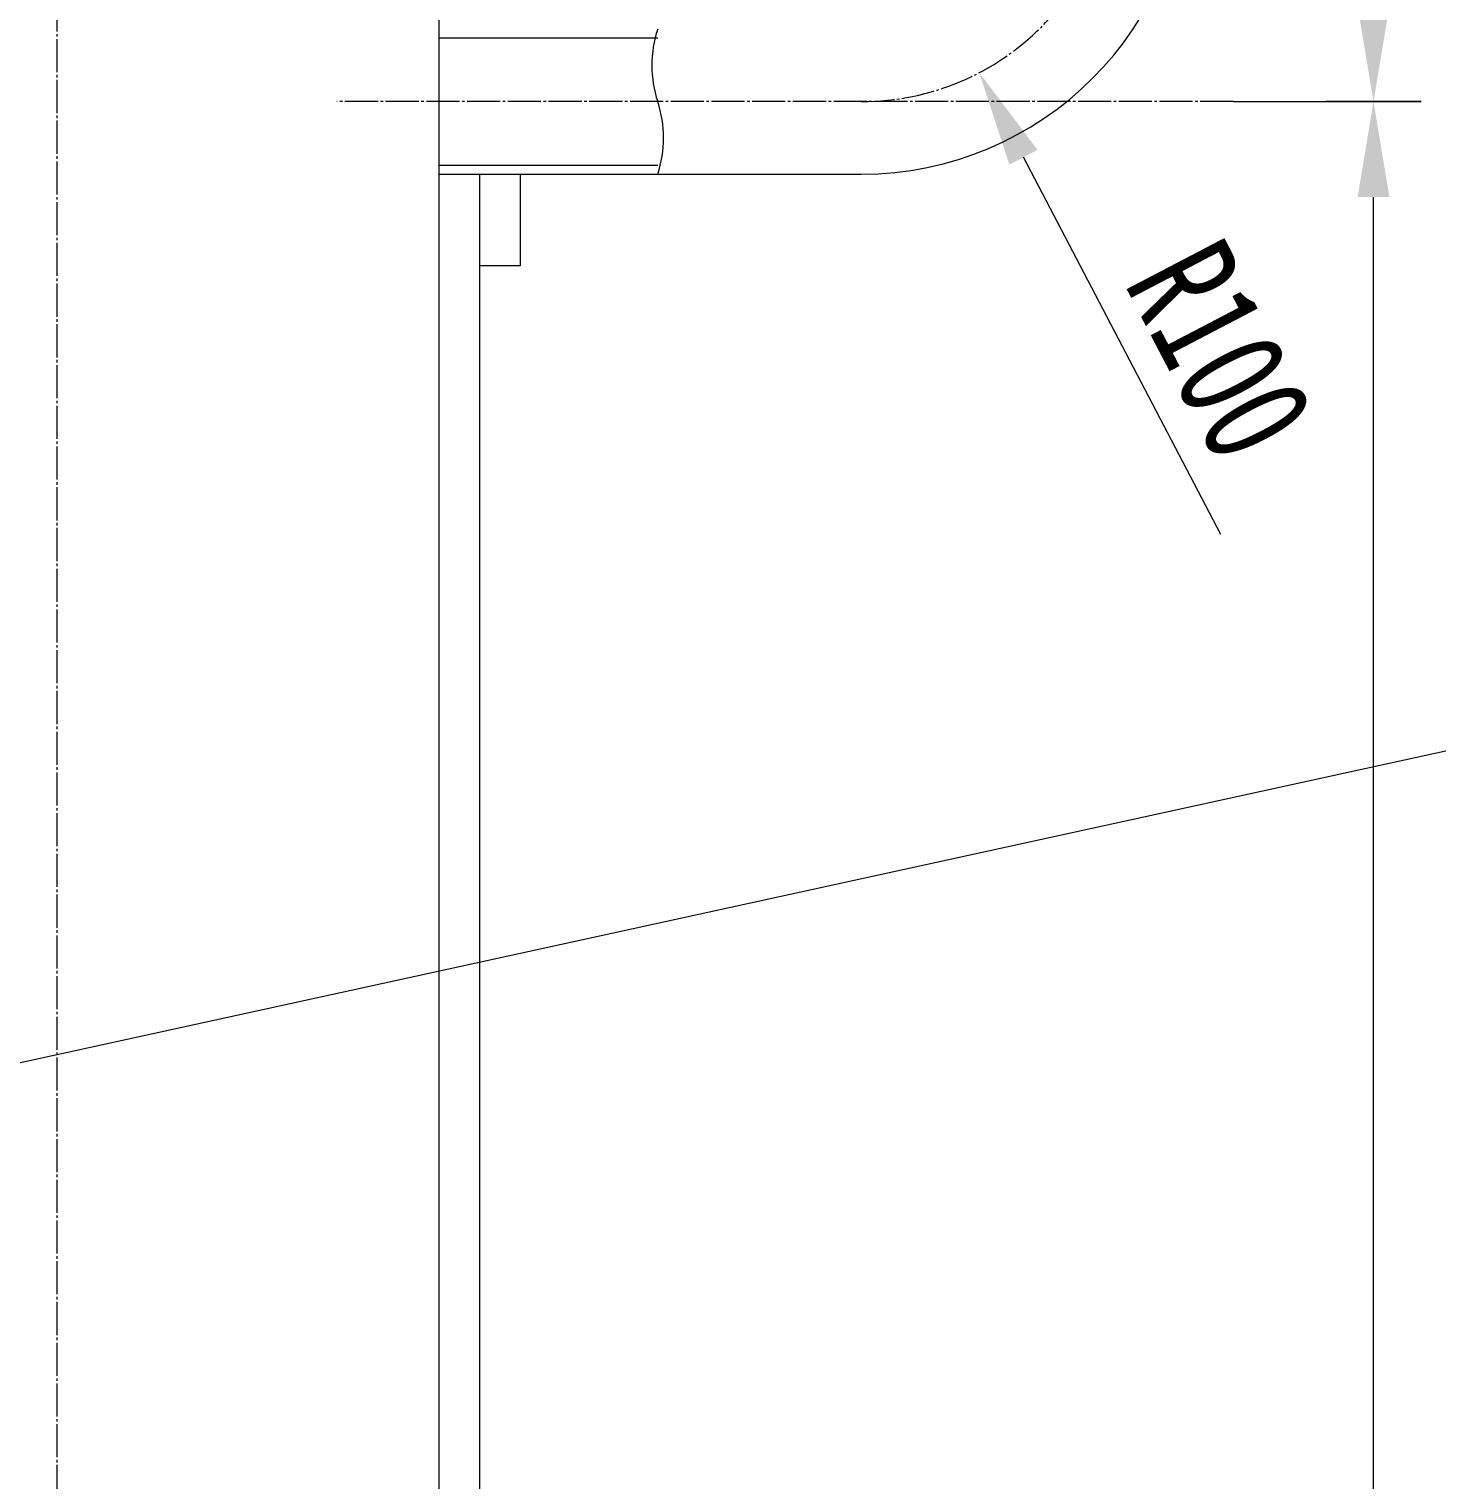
# Model space of a CAD drawing. Header units: millimetres. Extents: x 132745 to 150447, y -25377 to -12762.
# Drawn here: x 136655 to 137208, y -15472 to -14902 of the extents above; entities that cross this region are included whole.
import ezdxf

# ---------------------------------------------------------------- set-up
doc = ezdxf.new("R2010")
doc.units = ezdxf.units.MM
doc.linetypes.add('AD_LTYPE1 0 mm', pattern=[16, 13, -1, 1, -1])
doc.layers.get('0').update_dxf_attribs({"lineweight": 35})
doc.layers.add('cdr_dim', color=7, linetype='Continuous', lineweight=18)
doc.layers.add('cdr_text', color=7, linetype='Continuous', lineweight=18)
doc.layers.add('cdr_dwg1', color=4, linetype='Continuous', lineweight=18, true_color=0x00ffff)
doc.layers.add('cdr_dwg3', color=1, linetype='AD_LTYPE1 0 mm', lineweight=18, true_color=0xff0000)
doc.styles.add('HZ', font='simfang.ttf', dxfattribs={"width": 0.7})
doc.dimstyles.new('UserStyle1', dxfattribs={"dimtxt": 43.338532, "dimasz": 37.5, "dimexe": 18.75, "dimexo": 0, "dimgap": 9.375, "dimtad": 1, "dimdec": 0, "dimrnd": 1, "dimtxsty": 'HZ', "dimblk1": 'CLOSED', "dimblk2": 'CLOSED', "dimcen": 0, "dimdle": 75, "dimclrd": 256, "dimclre": 256, "dimclrt": 256, "dimadec": 0, "dimazin": 0, "dimtfac": 1, "dimtdec": 3, "dimtmove": 0, "dimatfit": 3, "dimldrblk": 'CLOSED', "dimfxl": 1, "dimtolj": 1, "dimarcsym": 0})

# ---------------------------------------------------------------- blocks, each defined once
blk = doc.blocks.new('*X1')
at = {"layer": 'cdr_dim', "linetype": 'Continuous'}
for points in [[(137189.35, -14767.97), (137176.85, -14767.97), (137183.1, -14730.47)], [(137189.35, -14892.97), (137176.85, -14892.97), (137183.1, -14930.47)]]:
    blk.add_hatch(color=256, dxfattribs=at).paths.add_polyline_path(points, flags=0)
for p, q in [((137132.91, -14730.47), (137201.85, -14730.47)), ((137183.1, -14892.97), (137183.1, -14767.97)), ((137201.85, -14930.47), (137164.35, -14930.47))]:
    blk.add_line(p, q, dxfattribs=at)
at = {"layer": 'cdr_dim', "linetype": 'Continuous', "insert": (137153.41, -14830.47), "char_height": 43.339, "width": 65.0078, "attachment_point": 5, "rotation": 90, "line_spacing_factor": 1.194679, "style": 'HZ'}
blk.add_mtext('200', dxfattribs=at)
blk = doc.blocks.new('_CLOSED')
at = {"color": 0, "linetype": 'ByBlock', "lineweight": -2}
for p, q in [((-1, 0.166667), (0, 0)), ((-1, 0.166667), (-1, -0.166667)), ((0, 0), (-1, -0.166667)), ((0, 0), (-1, 0))]:
    blk.add_line(p, q, dxfattribs=at)

msp = doc.modelspace()

# ---------------------------------------------------------------- hatches: boundary and pattern name
at = {"layer": 'cdr_dim', "linetype": 'Continuous'}
for points in [[(137040.062, -14955.225), (137051.14, -14949.435), (137028.231, -14919.096)], [(137189.348, -14967.971), (137176.848, -14967.971), (137183.098, -14930.471)]]:
    msp.add_hatch(color=256, dxfattribs=at).paths.add_polyline_path(points, flags=0)

# ---------------------------------------------------------------- linework, layer by layer
for p, q in [((137128.051, -14930.471), (137201.848, -14930.471)), ((137123.073, -15100.555), (137045.601, -14952.33)), ((137183.098, -16147.971), (137183.098, -14967.971)), ((135904.525, -15471.262), (137665.95, -15086.175))]:
    msp.add_line(p, q, dxfattribs=at)
at = {"layer": 'cdr_dwg1', "linetype": 'Continuous'}
for p, q in [((136815.91, -14480.971), (136815.91, -16225.471)), ((136815.91, -14905.471), (136901.91, -14905.471)), ((136815.91, -14955.471), (136901.91, -14955.471)), ((136815.91, -14958.971), (136981.91, -14958.971)), ((136831.91, -14958.971), (136831.91, -16185.471)), ((136847.91, -14958.971), (136847.91, -14994.971)), ((136847.91, -14994.971), (136831.91, -14994.971))]:
    msp.add_line(p, q, dxfattribs=at)
msp.add_arc((136981.91, -14830.471), 128.5, 270, 360, dxfattribs=at)
at = {"layer": 'cdr_dwg3', "linetype": 'AD_LTYPE1 0 mm'}
for p, q in [((136665.91, -14377.961), (136665.91, -16225.471)), ((137128.051, -14930.471), (136775.875, -14930.471))]:
    msp.add_line(p, q, dxfattribs=at)
msp.add_arc((136981.91, -14830.471), 100, 270, 360, dxfattribs=at)
at = {"layer": 'cdr_text', "linetype": 'Continuous'}
for centre, start, end in [((136945.226, -14916.221), 161.79004, 198.20996), ((136858.593, -14944.721), 341.79004, 18.20996)]:
    msp.add_arc(centre, 45.6, start, end, dxfattribs=at)

# ---------------------------------------------------------------- texts
at = {"layer": 'cdr_dim', "linetype": 'Continuous', "insert": (137122.788, -15028.295), "char_height": 43.3385, "width": 117.67283, "attachment_point": 5, "rotation": 297.5944, "line_spacing_factor": 1.194679, "style": 'HZ'}
msp.add_mtext('R100', dxfattribs=at)

# ---------------------------------------------------------------- dimensions: what is measured, and where the dimension line sits
at = {"layer": 'cdr_dim', "linetype": 'Continuous'}
dim = msp.add_linear_dim(base=(137151.223, -14730.471), p1=(137201.848, -14930.471), p2=(137132.91, -14730.471), angle=90, text='200', dimstyle='UserStyle1', dxfattribs=at)
dim.commit()
dim.dimension.update_dxf_attribs({"geometry": '*X1', "text_midpoint": (137141.848, -14830.471)})

doc.saveas('drawing.dxf')
